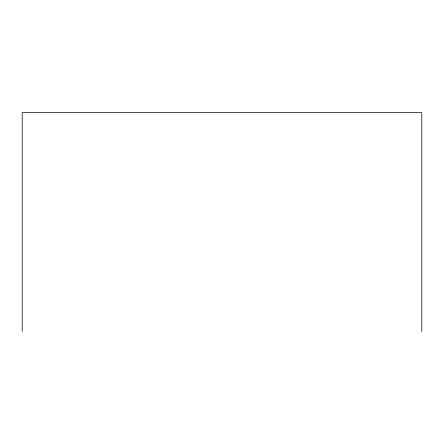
<?xml version="1.0" encoding="UTF-8"?>
<svg xmlns="http://www.w3.org/2000/svg" width="444" height="444" viewBox="0 0 444 444"><rect width="100%" height="100%" fill="white"/><g stroke="black" fill="none" stroke-linecap="round" stroke-linejoin="round"><path stroke-width="0.67" d="M421.8 331.446L421.8 112.554L22.2 112.554L22.2 331.446"/></g></svg>
